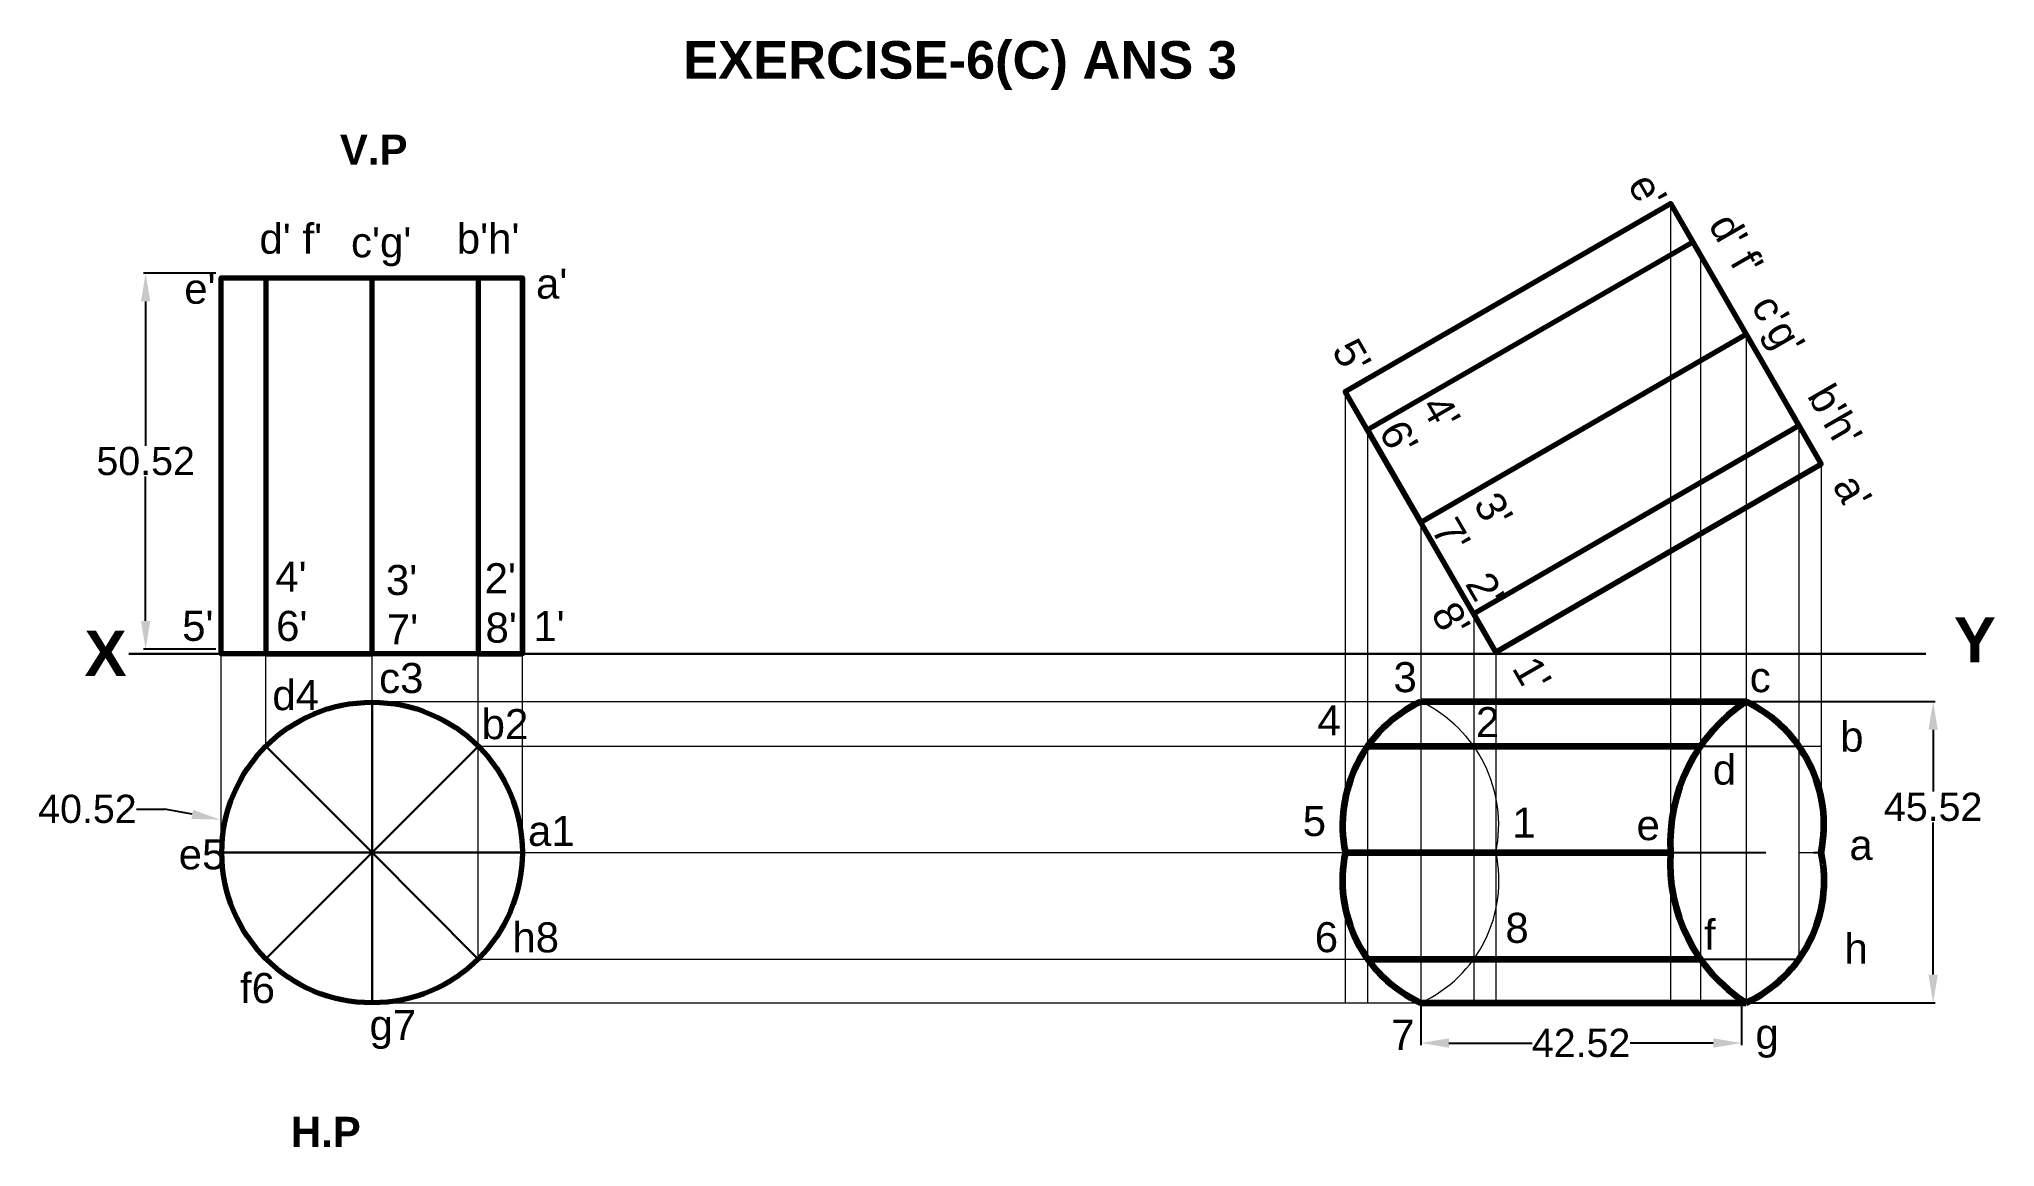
# Model space of a CAD drawing. Header units: millimetres. Extents: x -36 to 224, y 161 to 309.
import ezdxf

# ---------------------------------------------------------------- set-up
doc = ezdxf.new("R2010")
doc.units = ezdxf.units.MM
doc.header["$PDMODE"] = 32
doc.header["$PDSIZE"] = -7
doc.linetypes.add('HIDDENX2', pattern=[19.05, 12.7, -6.35])
doc.layers.add('thick continuous', color=7, linetype='Continuous', lineweight=30)
doc.styles.get("Standard").update_dxf_attribs({"font": 'arial.ttf'})
doc.dimstyles.get("Standard").update_dxf_attribs({"dimscale": 1.5, "dimtxt": 2.5, "dimasz": 2.5, "dimexe": 0.18, "dimexo": 0.0625, "dimgap": 0.09, "dimtad": 0, "dimtih": 1, "dimtoh": 1, "dimdec": 1, "dimzin": 0, "dimdsep": 46, "dimtxsty": 'Standard', "dimcen": 0.09, "dimadec": 0, "dimazin": 0, "dimtfac": 1, "dimtdec": 1, "dimtofl": 0, "dimtmove": 0, "dimatfit": 3, "dimfxl": 1, "dimtolj": 1, "dimtzin": 0, "dimarcsym": 0})

# ---------------------------------------------------------------- blocks, each defined once
blk = doc.blocks.new('*D2')
at = {"layer": 'Defpoints', "color": 0}
for p in [(-12.59, 277.52), (-22.04, 227.52), (-12.59, 227.52)]:
    blk.add_point(p, dxfattribs=at)
at = {"layer": 'thick continuous', "color": 0, "lineweight": -2}
for p, q in [((-12.69, 277.52), (-22.31, 277.52)), ((-22.04, 273.77), (-22.04, 254.57)), ((-22.04, 231.27), (-22.04, 250.47)), ((-12.69, 227.52), (-22.31, 227.52))]:
    blk.add_line(p, q, dxfattribs=at)
at = {"layer": 'thick continuous', "color": 0}
for points in [[(-21.42, 273.77), (-22.67, 273.77), (-22.04, 277.52)], [(-22.67, 231.27), (-21.42, 231.27), (-22.04, 227.52)]]:
    blk.add_solid(points, dxfattribs=at)
at = {"layer": 'thick continuous', "color": 0, "lineweight": -2, "insert": (-22.04, 252.52), "char_height": 3.75, "attachment_point": 5}
blk.add_mtext('\\A1;50.52', dxfattribs=at)
blk = doc.blocks.new('*D3')
at = {"layer": 'Defpoints', "color": 0}
for p in [(-12.15, 204.82), (27.14, 197.31)]:
    blk.add_point(p, dxfattribs=at)
at = {"layer": 'thick continuous', "color": 0, "lineweight": -2}
for p, q in [((-23.27, 206.23), (-19.52, 206.23)), ((-15.84, 205.53), (-19.52, 206.23)), ((7.42, 201.06), (7.56, 201.06)), ((7.49, 201), (7.49, 201.13))]:
    blk.add_line(p, q, dxfattribs=at)
at = {"layer": 'thick continuous', "color": 0}
blk.add_solid([(-15.95, 204.91), (-15.72, 206.14), (-12.15, 204.82)], dxfattribs=at)
at = {"layer": 'thick continuous', "color": 0, "lineweight": -2, "insert": (-29.79, 206.23), "char_height": 3.75, "attachment_point": 5}
blk.add_mtext('\\A1;40.52', dxfattribs=at)
blk = doc.blocks.new('*D4')
at = {"layer": 'Defpoints', "color": 0}
for p in [(191.02, 220.52), (191.02, 180.44), (215.93, 180.44)]:
    blk.add_point(p, dxfattribs=at)
at = {"layer": 'thick continuous', "color": 0, "lineweight": -2}
for p, q in [((191.11, 220.52), (216.2, 220.52)), ((215.93, 216.77), (215.93, 208.55)), ((215.93, 184.19), (215.93, 204.45)), ((191.11, 180.44), (216.2, 180.44))]:
    blk.add_line(p, q, dxfattribs=at)
at = {"layer": 'thick continuous', "color": 0}
for points in [[(216.55, 216.77), (215.3, 216.77), (215.93, 220.52)], [(215.3, 184.19), (216.55, 184.19), (215.93, 180.44)]]:
    blk.add_solid(points, dxfattribs=at)
at = {"layer": 'thick continuous', "color": 0, "lineweight": -2, "insert": (215.93, 206.5), "char_height": 3.75, "attachment_point": 5}
blk.add_mtext('\\A1;45.52', dxfattribs=at)
blk = doc.blocks.new('*D5')
at = {"layer": 'Defpoints', "color": 0}
for p in [(147.72, 180.44), (190.41, 180.44), (190.41, 175.09)]:
    blk.add_point(p, dxfattribs=at)
at = {"layer": 'thick continuous', "color": 0, "lineweight": -2}
for p, q in [((147.72, 180.35), (147.72, 174.82)), ((190.41, 180.35), (190.41, 174.82)), ((151.47, 175.09), (162.54, 175.09)), ((186.66, 175.09), (175.58, 175.09))]:
    blk.add_line(p, q, dxfattribs=at)
at = {"layer": 'thick continuous', "color": 0}
for points in [[(151.47, 175.72), (151.47, 174.47), (147.72, 175.09)], [(186.66, 174.47), (186.66, 175.72), (190.41, 175.09)]]:
    blk.add_solid(points, dxfattribs=at)
at = {"layer": 'thick continuous', "color": 0, "lineweight": -2, "insert": (169.06, 175.09), "char_height": 3.75, "attachment_point": 5}
blk.add_mtext('\\A1;42.52', dxfattribs=at)

msp = doc.modelspace()

# ---------------------------------------------------------------- linework, layer by layer
at = {"layer": 'thick continuous', "lineweight": 20}
for p, q in [((180.97, 286.81), (180.97, 180.44)), ((184.94, 279.95), (184.94, 180.44)), ((-11.97, 200.44), (-11.97, 276.9)), ((-6.03, 214.59), (-6.03, 276.9)), ((8.11, 220.44), (8.11, 276.9)), ((22.22, 186.26), (22.22, 276.9)), ((28.11, 200.44), (28.11, 276.9)), ((191.02, 269.42), (191.02, 180.44)), ((137.67, 261.81), (137.67, 180.44)), ((140.64, 256.67), (140.64, 180.44)), ((198.07, 257.21), (198.07, 186.26)), ((201.02, 252.1), (201.02, 192.91)), ((147.72, 244.42), (147.72, 180.44)), ((154.77, 232.21), (154.77, 180.44)), ((157.72, 227.1), (157.72, 180.44)), ((8.11, 220.52), (201.02, 220.52)), ((22.26, 214.59), (184.94, 214.59)), ((28.34, 200.44), (184.94, 200.44)), ((22.22, 186.26), (184.94, 186.26)), ((8.11, 180.44), (191.02, 180.44))]:
    msp.add_line(p, q, dxfattribs=at)
at = {"layer": 'thick continuous'}
for p, q in [((-24.26, 226.9), (214.96, 226.9)), ((8.11, 200.44), (8.11, 220.52)), ((8.11, 220.52), (8.11, 180.44)), ((8.11, 200.44), (-6.03, 214.59)), ((8.11, 200.44), (22.26, 214.59)), ((8.11, 200.44), (-11.97, 200.44)), ((8.11, 200.44), (-6.03, 186.3)), ((8.11, 200.44), (8.11, 200.44)), ((8.11, 200.44), (8.11, 200.44)), ((8.11, 200.44), (28.34, 200.44)), ((28.34, 200.44), (8.11, 200.44)), ((8.11, 200.44), (8.11, 200.44)), ((8.11, 200.44), (8.11, 200.44)), ((8.11, 200.44), (8.11, 200.44)), ((8.11, 200.44), (8.11, 200.44)), ((8.11, 200.44), (22.22, 186.26)), ((22.22, 186.26), (8.11, 200.44)), ((198.07, 186.26), (198.07, 186.26))]:
    msp.add_line(p, q, dxfattribs=at)
at = {"layer": 'thick continuous', "lineweight": 100}
for p, q in [((147.72, 220.52), (191.02, 220.52)), ((140.64, 214.59), (184.94, 214.59)), ((137.67, 200.44), (180.97, 200.44)), ((140.64, 186.26), (184.94, 186.26)), ((147.72, 180.44), (191.02, 180.44))]:
    msp.add_line(p, q, dxfattribs=at)
at = {"layer": 'thick continuous', "linetype": 'HIDDENX2', "lineweight": -3}
for p, q in [((184.94, 214.59), (198.07, 214.59)), ((180.97, 200.44), (201.02, 200.44)), ((184.94, 186.26), (198.07, 186.26))]:
    msp.add_line(p, q, dxfattribs=at)
at = {"layer": 'thick continuous', "lineweight": 0}
for p, q in [((198.07, 214.59), (201.02, 214.59)), ((198.07, 200.44), (201.02, 200.44))]:
    msp.add_line(p, q, dxfattribs=at)
at = {"layer": 'thick continuous', "linetype": 'HIDDENX2', "lineweight": -2}
for p in [(140.64, 186.26), (184.94, 186.26)]:
    msp.add_line(p, (184.94, 186.26), dxfattribs=at)
at = {"layer": 'thick continuous', "lineweight": 70}
for points in [[(180.97, 286.81), (201.02, 252.1), (157.72, 227.1), (137.67, 261.81), (180.97, 286.81), (183.95, 281.67), (140.64, 256.67), (147.72, 244.42), (191.02, 269.42), (198.07, 257.21), (154.77, 232.21), (157.72, 227.1), (201.02, 252.1)], [(-11.97, 276.9), (28.11, 276.9), (28.11, 226.9), (-11.97, 226.9), (-11.97, 276.9), (-6.03, 276.9), (-6.03, 226.9), (8.11, 226.9), (8.11, 276.9), (22.22, 276.9), (22.22, 226.9), (28.11, 226.9), (28.11, 276.9)]]:
    msp.add_lwpolyline(points, dxfattribs=at)
at = {"layer": 'thick continuous'}
msp.add_lwpolyline([(-11.97, 226.9), (-11.97, 276.9), (28.11, 276.9)], dxfattribs=at)
at = {"layer": 'thick continuous', "lineweight": 70}
msp.add_circle((8.11, 200.44), 20, dxfattribs=at)
at = {"layer": 'thick continuous', "lineweight": 100}
for centre, radius, start, end in [((155.49, 204.08), 18.18, 115.3053, 191.5477), ((203.36, 201.8), 22.42, 123.388, 183.4649), ((183.23, 204.11), 18.16, 348.3468, 64.6051), ((155.17, 196.71), 17.89, 167.9439, 245.3817), ((202.87, 198.92), 21.95, 176.0078, 237.3178), ((183.55, 196.68), 17.87, 294.708, 12.1619)]:
    msp.add_arc(centre, radius, start, end, dxfattribs=at)
at = {"layer": 'thick continuous', "lineweight": 9}
for centre, radius, start, end in [((139.93, 204.11), 18.16, 348.3468, 64.6051), ((140.25, 196.68), 17.87, 294.708, 12.1619)]:
    msp.add_arc(centre, radius, start, end, dxfattribs=at)

# ---------------------------------------------------------------- texts
at = {"layer": 'thick continuous', "attachment_point": 1}
for s, width, gutter_width, heights, insert, char_height in [('{\\fArial|b1|i0|c0|p34;EXERCISE-6(C) ANS 3}', 78.4277, 78.43, [0], (49.52, 308.42), 5), ('{\\fArial|b1|i0|c0|p34;V.P}', 8.109, 12.5, [0], (3.82, 295.98), 4), ("d' f'", 8.109, 12.5, [0], (-6.89, 284.13), 4), ("b'h'", 8.109, 12.5, [0], (19.38, 284.15), 4), ("c'g'", 8.109, 12.5, [0], (5.3, 283.65), 4), ("e'", 8.109, 12.5, [0], (-16.9, 277.47), 4), ("a'", 7.5631, 12.5, [4.07], (29.93, 278.15), 4), ("4'", 8.109, 12.5, [0], (-4.78, 239.16), 4), ("3'", 8.109, 12.5, [0], (9.95, 238.71), 4), ("2'", 8.109, 12.5, [0], (23.09, 238.94), 4), ("5'", 8.109, 12.5, [0], (-17.18, 232.61), 4), ("6'", 8.109, 12.5, [0], (-4.67, 232.6), 4), ("7'", 8.109, 12.5, [0], (10.07, 232.14), 4), ("8'", 8.109, 12.5, [0], (23.21, 232.37), 4), ("1'", 8.109, 12.5, [0], (29.57, 232.57), 4), ('c3', 8.109, 12.5, [0], (9.04, 225.67), 4), ('  3', 8.109, 12.5, [0], (140.98, 225.78), 4), ('c', 8.109, 12.5, [0], (191.51, 225.78), 4), ('d4', 8.109, 12.5, [0], (-5.17, 223.39), 4), ('b2', 8.109, 12.5, [0], (22.69, 219.53), 4), ('4', 8.109, 12.5, [0], (133.96, 220.02), 4), ('b', 8.109, 12.5, [0], (203.55, 217.87), 4), ('d', 8.109, 12.5, [0], (186.59, 213.48), 4), ('a1', 8.109, 12.5, [0], (28.86, 205.32), 4), ('e', 8.109, 12.5, [0], (176.44, 206.09), 4), ('e5 ', 8.109, 12.5, [0], (-17.64, 202.2), 4), ('a', 8.109, 12.5, [0], (204.78, 203.46), 4), ('h8', 8.109, 12.5, [0], (26.78, 191.15), 4), ('6', 8.109, 12.5, [0], (133.6, 191.18), 4), ('8', 8.109, 12.5, [0], (158.98, 192.42), 4), ('f', 8.109, 12.5, [0], (185.43, 191.52), 4), ('h', 8.109, 12.5, [0], (204.13, 189.67), 4), ('f6', 8.109, 12.5, [0], (-9.48, 184.41), 4), ('g7', 8.109, 12.5, [0], (7.77, 179.49), 4), ('7', 8.109, 12.5, [0], (143.78, 178.18), 4), ('g', 8.109, 12.5, [0], (192.27, 178.32), 4), ('{\\fArial|b1|i0|c0|p34;H.P}', 8.109, 12.5, [0], (-2.72, 165.27), 4)]:
    msp.add_mtext_dynamic_manual_height_columns(s, width=width, gutter_width=gutter_width, heights=heights, dxfattribs=dict(at, insert=insert, char_height=char_height))
at = {"layer": 'thick continuous', "char_height": 4, "attachment_point": 1, "rotation": 300}
for s, width, heights, insert in [("e'", 8.109, [0], (178.62, 291.31)), ("d' f'", 8.109, [0], (189.38, 285.98)), ("c'g'", 8.109, [0], (195.07, 275.17)), ("5'", 8.109, [0], (139.24, 269.28)), ("b'h'", 8.109, [0], (202.54, 263.23)), ("4'", 8.109, [0], (151.12, 261.82)), ("6'", 8.109, [0], (145.49, 258.43)), ("a'", 7.5631, [4.07], (205.9, 251.27)), ("3'", 8.109, [0], (158.1, 248.83)), ("7'", 8.109, [0], (152.46, 245.45)), ("2'", 8.109, [0], (157, 238.21)), ("8'", 8.109, [0], (152.44, 234.25)), ("1'", 8.109, [0], (163.23, 226.99))]:
    msp.add_mtext_dynamic_manual_height_columns(s, width=width, gutter_width=12.5, heights=heights, dxfattribs=dict(at, insert=insert))
at = {"layer": 'thick continuous', "lineweight": -2, "attachment_point": 1}
for s, width, insert, char_height in [('{\\fArial|b1|i0|c0|p34;Y}', 13.8765, (218.69, 231.74), 6), ('{\\fArial|b1|i0|c0|p34;X}', 13.8765, (-30.17, 229.95), 6), ('2', 58.8028, (155.06, 219.8), 4), ('5', 58.8028, (132, 206.63), 4), ('1', 58.8028, (159.9, 206.41), 4)]:
    msp.add_mtext_dynamic_manual_height_columns(s, width=width, gutter_width=12.5, heights=[0], dxfattribs=dict(at, insert=insert, char_height=char_height))

# ---------------------------------------------------------------- dimensions: what is measured, and where the dimension line sits
at = {"layer": 'thick continuous', "lineweight": -2}
for base, p1, p2, text, picture, middle in [((-22.04, 227.52), (-12.59, 277.52), (-12.59, 227.52), '50.52', '*D2', (-22.04, 252.52)), ((215.93, 180.44), (191.02, 220.52), (191.02, 180.44), '45.52', '*D4', (215.93, 206.5))]:
    dim = msp.add_linear_dim(base=base, p1=p1, p2=p2, angle=90, text=text, dimstyle='Standard', dxfattribs=at)
    dim.commit()
    dim.dimension.update_dxf_attribs({"geometry": picture, "text_midpoint": middle, "dimtype": 160})
dim = msp.add_diameter_dim_2p(p1=(27.14, 197.31), p2=(-12.15, 204.82), text='40.52', dimstyle='Standard', dxfattribs=at)
dim.commit()
dim.dimension.update_dxf_attribs({"geometry": '*D3', "text_midpoint": (-29.79, 206.23)})
dim = msp.add_linear_dim(base=(190.41, 175.09), p1=(147.72, 180.44), p2=(190.41, 180.44), text='42.52', dimstyle='Standard', dxfattribs=at)
dim.commit()
dim.dimension.update_dxf_attribs({"geometry": '*D5', "text_midpoint": (169.06, 175.09), "dimtype": 160})

doc.saveas('drawing.dxf')
